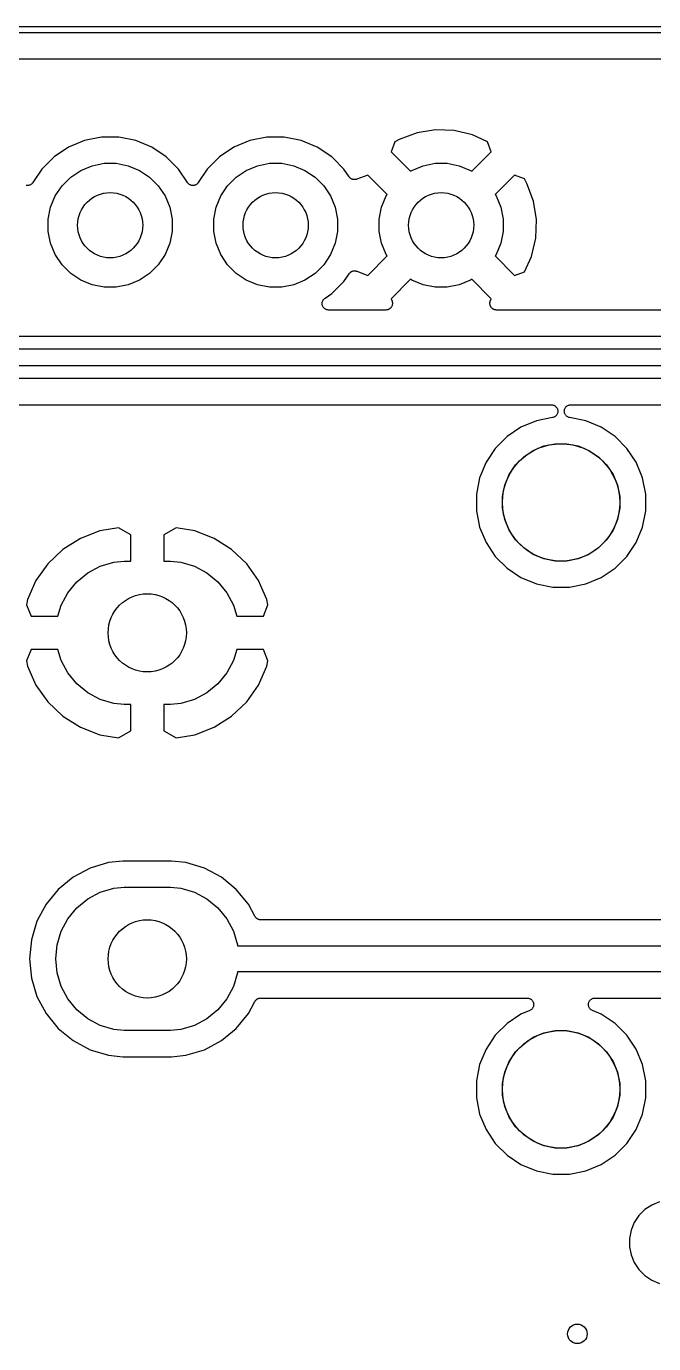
# Model space of a CAD drawing. Extents: x 4.8 to 7.88, y -6.14 to -3.94.
# Drawn here: x 5.622 to 6.001, y -4.73 to -3.935 of the extents above; entities that cross this region are included whole.
import ezdxf

# ---------------------------------------------------------------- set-up
doc = ezdxf.new("R2010")
doc.units = 0
doc.header["$MEASUREMENT"] = 0
doc.layers.add('BLACK', color=7, linetype='CONTINUOUS')

msp = doc.modelspace()

# ---------------------------------------------------------------- linework, layer by layer
at = {"layer": 'BLACK', "linetype": 'CONTINUOUS'}
for p, q in [((4.80325, -3.93504), (7.87392, -3.93504)), ((7.87205, -3.93898), (4.80512, -3.93898)), ((4.8248, -3.95472), (6.26851, -3.95472)), ((5.85786, -3.99931), (5.84714, -4.00327)), ((5.86902, -3.99754), (5.85786, -3.99931)), ((5.88032, -3.99798), (5.86902, -3.99754)), ((5.89132, -4.00062), (5.88032, -3.99798)), ((5.64727, -4.00802), (5.63856, -4.01383)), ((5.65694, -4.00401), (5.64727, -4.00802)), ((5.66721, -4.00197), (5.65694, -4.00401)), ((5.67768, -4.00197), (5.66721, -4.00197)), ((5.68794, -4.00401), (5.67768, -4.00197)), ((5.69762, -4.00802), (5.68794, -4.00401)), ((5.70632, -4.01383), (5.69762, -4.00802)), ((5.74727, -4.00802), (5.73856, -4.01383)), ((5.75694, -4.00401), (5.74727, -4.00802)), ((5.76721, -4.00197), (5.75694, -4.00401)), ((5.77768, -4.00197), (5.76721, -4.00197)), ((5.78794, -4.00401), (5.77768, -4.00197)), ((5.79762, -4.00802), (5.78794, -4.00401)), ((5.80632, -4.01383), (5.79762, -4.00802)), ((5.84446, -4.00471), (5.84219, -4.01073)), ((5.84714, -4.00327), (5.84446, -4.00471)), ((5.90047, -4.00483), (5.89132, -4.00062)), ((5.90269, -4.01073), (5.90047, -4.00483)), ((5.63856, -4.01383), (5.63116, -4.02124)), ((5.71373, -4.02124), (5.70632, -4.01383)), ((5.73856, -4.01383), (5.73116, -4.02124)), ((5.80698, -4.0145), (5.80632, -4.01383)), ((5.80699, -4.0145), (5.80698, -4.0145)), ((5.81372, -4.02124), (5.80699, -4.0145)), ((5.84219, -4.01073), (5.85395, -4.02249)), ((5.89093, -4.02249), (5.90269, -4.01073)), ((5.63116, -4.02124), (5.62571, -4.02938)), ((5.6486, -4.02607), (5.65472, -4.02197)), ((5.65472, -4.02197), (5.66153, -4.01915)), ((5.66153, -4.01915), (5.66876, -4.01772)), ((5.66876, -4.01772), (5.67612, -4.01772)), ((5.67612, -4.01772), (5.68335, -4.01915)), ((5.68335, -4.01915), (5.69016, -4.02197)), ((5.69016, -4.02197), (5.69628, -4.02607)), ((5.71917, -4.02938), (5.71373, -4.02124)), ((5.73116, -4.02124), (5.72571, -4.02938)), ((5.7486, -4.02607), (5.75472, -4.02197)), ((5.75472, -4.02197), (5.76153, -4.01915)), ((5.76153, -4.01915), (5.76876, -4.01772)), ((5.76876, -4.01772), (5.77612, -4.01772)), ((5.77612, -4.01772), (5.78335, -4.01915)), ((5.78335, -4.01915), (5.79016, -4.02197)), ((5.79016, -4.02197), (5.79628, -4.02607)), ((5.81681, -4.02585), (5.81372, -4.02124)), ((5.85395, -4.02249), (5.85472, -4.02197)), ((5.85472, -4.02197), (5.86153, -4.01915)), ((5.86153, -4.01915), (5.86876, -4.01772)), ((5.86876, -4.01772), (5.87612, -4.01772)), ((5.87612, -4.01772), (5.88335, -4.01915)), ((5.88335, -4.01915), (5.89016, -4.02197)), ((5.89016, -4.02197), (5.89093, -4.02249)), ((5.62203, -4.03109), (5.62166, -4.03105)), ((5.6224, -4.03113), (5.62203, -4.03109)), ((5.62241, -4.03113), (5.6224, -4.03113)), ((5.62242, -4.03113), (5.62241, -4.03113)), ((5.6228, -4.0311), (5.62242, -4.03113)), ((5.62317, -4.03106), (5.6228, -4.0311)), ((5.62318, -4.03106), (5.62317, -4.03106)), ((5.62319, -4.03106), (5.62318, -4.03106)), ((5.62355, -4.03095), (5.62319, -4.03106)), ((5.62391, -4.03085), (5.62355, -4.03095)), ((5.62392, -4.03084), (5.62391, -4.03085)), ((5.62393, -4.03084), (5.62392, -4.03084)), ((5.62425, -4.03067), (5.62393, -4.03084)), ((5.62459, -4.0305), (5.62425, -4.03067)), ((5.6246, -4.03049), (5.62459, -4.0305)), ((5.62461, -4.03048), (5.6246, -4.03049)), ((5.62489, -4.03025), (5.62461, -4.03048)), ((5.62519, -4.03002), (5.62489, -4.03025)), ((5.6252, -4.03), (5.62519, -4.03001)), ((5.62519, -4.03001), (5.62519, -4.03002)), ((5.62544, -4.02971), (5.6252, -4.03)), ((5.62568, -4.02943), (5.62544, -4.02971)), ((5.62569, -4.02941), (5.62568, -4.02943)), ((5.6257, -4.02941), (5.62569, -4.02941)), ((5.62571, -4.02938), (5.6257, -4.02941)), ((5.6257, -4.02941), (5.6257, -4.02941)), ((5.6393, -4.0374), (5.64339, -4.03128)), ((5.64339, -4.03128), (5.6486, -4.02607)), ((5.69628, -4.02607), (5.70149, -4.03128)), ((5.70149, -4.03128), (5.70559, -4.0374)), ((5.7194, -4.02967), (5.71917, -4.02938)), ((5.71964, -4.02996), (5.7194, -4.02967)), ((5.71965, -4.02997), (5.71964, -4.02996)), ((5.71965, -4.02998), (5.71965, -4.02997)), ((5.71994, -4.03021), (5.71965, -4.02998)), ((5.72023, -4.03045), (5.71994, -4.03021)), ((5.72024, -4.03046), (5.72023, -4.03045)), ((5.72025, -4.03046), (5.72024, -4.03046)), ((5.72057, -4.03064), (5.72025, -4.03046)), ((5.72091, -4.03082), (5.72057, -4.03064)), ((5.72092, -4.03082), (5.72091, -4.03082)), ((5.72092, -4.03083), (5.72092, -4.03082)), ((5.72128, -4.03094), (5.72092, -4.03083)), ((5.72164, -4.03105), (5.72128, -4.03094)), ((5.72165, -4.03105), (5.72164, -4.03105)), ((5.72166, -4.03105), (5.72165, -4.03105)), ((5.72203, -4.03109), (5.72166, -4.03105)), ((5.7224, -4.03113), (5.72203, -4.03109)), ((5.72241, -4.03113), (5.7224, -4.03113)), ((5.72242, -4.03113), (5.72241, -4.03113)), ((5.7228, -4.0311), (5.72242, -4.03113)), ((5.72317, -4.03106), (5.7228, -4.0311)), ((5.72318, -4.03106), (5.72317, -4.03106)), ((5.72319, -4.03106), (5.72318, -4.03106)), ((5.72355, -4.03095), (5.72319, -4.03106)), ((5.72391, -4.03085), (5.72355, -4.03095)), ((5.72392, -4.03084), (5.72391, -4.03085)), ((5.72393, -4.03084), (5.72392, -4.03084)), ((5.72425, -4.03067), (5.72393, -4.03084)), ((5.72459, -4.0305), (5.72425, -4.03067)), ((5.7246, -4.03049), (5.72459, -4.0305)), ((5.72461, -4.03048), (5.7246, -4.03049)), ((5.72489, -4.03025), (5.72461, -4.03048)), ((5.72519, -4.03002), (5.72489, -4.03025)), ((5.7252, -4.03), (5.72519, -4.03001)), ((5.72519, -4.03001), (5.72519, -4.03002)), ((5.72544, -4.02971), (5.7252, -4.03)), ((5.72568, -4.02943), (5.72544, -4.02971)), ((5.72569, -4.02941), (5.72568, -4.02943)), ((5.7257, -4.02941), (5.72569, -4.02941)), ((5.72571, -4.02938), (5.7257, -4.02941)), ((5.7257, -4.02941), (5.7257, -4.02941)), ((5.7393, -4.0374), (5.74339, -4.03128)), ((5.74339, -4.03128), (5.7486, -4.02607)), ((5.79628, -4.02607), (5.80149, -4.03128)), ((5.80149, -4.03128), (5.80559, -4.0374)), ((5.817, -4.02608), (5.81681, -4.02585)), ((5.81718, -4.02633), (5.817, -4.02608)), ((5.81724, -4.02638), (5.81718, -4.02633)), ((5.81729, -4.02644), (5.81724, -4.02638)), ((5.81753, -4.02664), (5.81729, -4.02644)), ((5.81776, -4.02684), (5.81753, -4.02664)), ((5.81782, -4.02688), (5.81776, -4.02684)), ((5.81789, -4.02693), (5.81782, -4.02688)), ((5.81816, -4.02707), (5.81789, -4.02693)), ((5.81842, -4.02723), (5.81816, -4.02707)), ((5.81849, -4.02726), (5.81842, -4.02723)), ((5.81856, -4.02729), (5.81849, -4.02726)), ((5.81885, -4.02738), (5.81856, -4.02729)), ((5.81914, -4.02748), (5.81885, -4.02738)), ((5.81922, -4.0275), (5.81914, -4.02748)), ((5.8193, -4.02752), (5.81922, -4.0275)), ((5.8196, -4.02755), (5.8193, -4.02752)), ((5.8199, -4.02759), (5.8196, -4.02755)), ((5.81998, -4.02759), (5.8199, -4.02759)), ((5.82006, -4.0276), (5.81998, -4.02759)), ((5.82037, -4.02757), (5.82006, -4.0276)), ((5.82067, -4.02755), (5.82037, -4.02757)), ((5.82075, -4.02753), (5.82067, -4.02755)), ((5.82083, -4.02753), (5.82075, -4.02753)), ((5.82112, -4.02744), (5.82083, -4.02753)), ((5.82141, -4.02736), (5.82112, -4.02744)), ((5.82147, -4.02734), (5.82141, -4.02736)), ((5.82805, -4.02487), (5.82147, -4.02734)), ((5.83981, -4.03663), (5.82805, -4.02487)), ((5.91683, -4.02487), (5.90507, -4.03663)), ((5.92285, -4.02713), (5.91683, -4.02487)), ((5.92429, -4.02982), (5.92285, -4.02713)), ((5.92825, -4.04053), (5.92429, -4.02982)), ((5.63648, -4.04421), (5.6393, -4.0374)), ((5.70559, -4.0374), (5.70841, -4.04421)), ((5.73648, -4.04421), (5.7393, -4.0374)), ((5.80559, -4.0374), (5.80841, -4.04421)), ((5.83648, -4.04421), (5.8393, -4.0374)), ((5.8393, -4.0374), (5.83981, -4.03663)), ((5.90507, -4.03663), (5.90559, -4.0374)), ((5.90559, -4.0374), (5.90841, -4.04421)), ((5.63504, -4.05143), (5.63648, -4.04421)), ((5.70841, -4.04421), (5.70984, -4.05143)), ((5.73504, -4.05143), (5.73648, -4.04421)), ((5.80841, -4.04421), (5.80984, -4.05143)), ((5.83504, -4.05143), (5.83648, -4.04421)), ((5.90841, -4.04421), (5.90984, -4.05143)), ((5.93002, -4.0517), (5.92825, -4.04053)), ((5.63504, -4.0588), (5.63504, -4.05143)), ((5.70984, -4.05143), (5.70984, -4.0588)), ((5.73504, -4.0588), (5.73504, -4.05143)), ((5.80984, -4.05143), (5.80984, -4.0588)), ((5.83504, -4.0588), (5.83504, -4.05143)), ((5.90984, -4.05143), (5.90984, -4.0588)), ((5.92958, -4.063), (5.93002, -4.0517)), ((5.63648, -4.06603), (5.63504, -4.0588)), ((5.70984, -4.0588), (5.70841, -4.06603)), ((5.73648, -4.06603), (5.73504, -4.0588)), ((5.80984, -4.0588), (5.80841, -4.06603)), ((5.83648, -4.06603), (5.83504, -4.0588)), ((5.90984, -4.0588), (5.90841, -4.06603)), ((5.92694, -4.074), (5.92958, -4.063)), ((5.6393, -4.07283), (5.63648, -4.06603)), ((5.70841, -4.06603), (5.70559, -4.07283)), ((5.7393, -4.07283), (5.73648, -4.06603)), ((5.80841, -4.06603), (5.80559, -4.07283)), ((5.8393, -4.07283), (5.83648, -4.06603)), ((5.90841, -4.06603), (5.90559, -4.07283)), ((5.64339, -4.07896), (5.6393, -4.07283)), ((5.6486, -4.08417), (5.64339, -4.07896)), ((5.70149, -4.07896), (5.69628, -4.08417)), ((5.70559, -4.07283), (5.70149, -4.07896)), ((5.74339, -4.07896), (5.7393, -4.07283)), ((5.7486, -4.08417), (5.74339, -4.07896)), ((5.80149, -4.07896), (5.79628, -4.08417)), ((5.80559, -4.07283), (5.80149, -4.07896)), ((5.82805, -4.08537), (5.83981, -4.07361)), ((5.83981, -4.07361), (5.8393, -4.07283)), ((5.90559, -4.07283), (5.90507, -4.07361)), ((5.90507, -4.07361), (5.91683, -4.08537)), ((5.92273, -4.08315), (5.92694, -4.074)), ((5.65472, -4.08826), (5.6486, -4.08417)), ((5.69628, -4.08417), (5.69016, -4.08826)), ((5.75472, -4.08826), (5.7486, -4.08417)), ((5.79628, -4.08417), (5.79016, -4.08826)), ((5.81372, -4.089), (5.81681, -4.08439)), ((5.81681, -4.08439), (5.81684, -4.08434)), ((5.81684, -4.08434), (5.81703, -4.08411)), ((5.81703, -4.08411), (5.81722, -4.08387)), ((5.81722, -4.08387), (5.81728, -4.08382)), ((5.81728, -4.08382), (5.81733, -4.08376)), ((5.81733, -4.08376), (5.81757, -4.08357)), ((5.81757, -4.08357), (5.8178, -4.08337)), ((5.8178, -4.08337), (5.81787, -4.08333)), ((5.81787, -4.08333), (5.81793, -4.08328)), ((5.81793, -4.08328), (5.8182, -4.08314)), ((5.8182, -4.08314), (5.81847, -4.08298)), ((5.81847, -4.08298), (5.81854, -4.08296)), ((5.81854, -4.08296), (5.81861, -4.08292)), ((5.81861, -4.08292), (5.81891, -4.08284)), ((5.81891, -4.08284), (5.8192, -4.08274)), ((5.8192, -4.08274), (5.81927, -4.08273)), ((5.81927, -4.08273), (5.81935, -4.08271)), ((5.81935, -4.08271), (5.81965, -4.08268)), ((5.81965, -4.08268), (5.81996, -4.08264)), ((5.81996, -4.08264), (5.82004, -4.08265)), ((5.82004, -4.08265), (5.82012, -4.08264)), ((5.82012, -4.08264), (5.82042, -4.08267)), ((5.82042, -4.08267), (5.82072, -4.08269)), ((5.82072, -4.08269), (5.8208, -4.08271)), ((5.8208, -4.08271), (5.82088, -4.08272)), ((5.82088, -4.08272), (5.82117, -4.08281)), ((5.82117, -4.08281), (5.82147, -4.08289)), ((5.82147, -4.08289), (5.82805, -4.08537)), ((5.91683, -4.08537), (5.92273, -4.08315)), ((5.66153, -4.09108), (5.65472, -4.08826)), ((5.66876, -4.09252), (5.66153, -4.09108)), ((5.67612, -4.09252), (5.66876, -4.09252)), ((5.68335, -4.09108), (5.67612, -4.09252)), ((5.69016, -4.08826), (5.68335, -4.09108)), ((5.76153, -4.09108), (5.75472, -4.08826)), ((5.76876, -4.09252), (5.76153, -4.09108)), ((5.77612, -4.09252), (5.76876, -4.09252)), ((5.78335, -4.09108), (5.77612, -4.09252)), ((5.79016, -4.08826), (5.78335, -4.09108)), ((5.80632, -4.0964), (5.81372, -4.089)), ((5.85395, -4.08775), (5.84219, -4.09951)), ((5.85472, -4.08826), (5.85395, -4.08775)), ((5.86153, -4.09108), (5.85472, -4.08826)), ((5.86876, -4.09252), (5.86153, -4.09108)), ((5.87612, -4.09252), (5.86876, -4.09252)), ((5.88335, -4.09108), (5.87612, -4.09252)), ((5.89016, -4.08826), (5.88335, -4.09108)), ((5.89093, -4.08775), (5.89016, -4.08826)), ((5.90269, -4.09951), (5.89093, -4.08775)), ((5.80055, -4.10233), (5.80059, -4.10193)), ((5.80055, -4.10234), (5.80055, -4.10233)), ((5.80055, -4.10235), (5.80055, -4.10234)), ((5.80059, -4.10271), (5.80055, -4.10235)), ((5.80059, -4.10193), (5.80063, -4.10158)), ((5.80062, -4.1031), (5.80059, -4.10271)), ((5.80062, -4.10311), (5.80062, -4.1031)), ((5.80073, -4.10348), (5.80062, -4.10311)), ((5.80062, -4.10311), (5.80062, -4.10311)), ((5.80063, -4.10157), (5.80075, -4.1012)), ((5.80063, -4.10158), (5.80063, -4.10157)), ((5.80063, -4.10158), (5.80063, -4.10158)), ((5.80084, -4.10384), (5.80073, -4.10348)), ((5.80075, -4.1012), (5.80085, -4.10085)), ((5.80085, -4.10085), (5.80086, -4.10084)), ((5.80086, -4.10084), (5.80104, -4.1005)), ((5.80086, -4.10084), (5.80086, -4.10084)), ((5.80104, -4.1005), (5.80122, -4.10017)), ((5.80122, -4.10016), (5.80146, -4.09988)), ((5.80122, -4.10017), (5.80122, -4.10016)), ((5.80122, -4.10017), (5.80122, -4.10017)), ((5.80146, -4.09988), (5.80171, -4.09958)), ((5.80171, -4.09957), (5.802, -4.09933)), ((5.80171, -4.09958), (5.80171, -4.09957)), ((5.80171, -4.09957), (5.80171, -4.09957)), ((5.802, -4.09933), (5.8023, -4.09909)), ((5.8023, -4.09909), (5.80632, -4.0964)), ((5.84219, -4.09951), (5.84274, -4.10098)), ((5.84278, -4.10359), (5.84269, -4.10389)), ((5.84274, -4.10098), (5.84276, -4.10103)), ((5.84276, -4.10103), (5.84284, -4.10133)), ((5.84288, -4.1033), (5.84278, -4.10359)), ((5.84284, -4.10133), (5.84292, -4.10162)), ((5.84289, -4.10323), (5.84288, -4.1033)), ((5.84291, -4.10315), (5.84289, -4.10323)), ((5.84295, -4.10285), (5.84291, -4.10315)), ((5.84292, -4.10162), (5.84293, -4.1017)), ((5.84293, -4.1017), (5.84295, -4.10177)), ((5.84295, -4.10177), (5.84297, -4.10208)), ((5.84299, -4.10254), (5.84295, -4.10285)), ((5.84297, -4.10208), (5.84299, -4.10239)), ((5.84299, -4.10239), (5.84299, -4.10246)), ((5.84299, -4.10246), (5.84299, -4.10254)), ((5.90189, -4.10233), (5.90192, -4.10203)), ((5.9019, -4.10241), (5.90189, -4.10233)), ((5.90189, -4.10248), (5.9019, -4.10241)), ((5.90193, -4.10279), (5.90189, -4.10248)), ((5.90192, -4.10203), (5.90194, -4.10172)), ((5.90196, -4.1031), (5.90193, -4.10279)), ((5.90194, -4.10172), (5.90196, -4.10165)), ((5.90196, -4.10165), (5.90197, -4.10157)), ((5.90198, -4.10317), (5.90196, -4.1031)), ((5.90197, -4.10157), (5.90206, -4.10127)), ((5.90199, -4.10325), (5.90198, -4.10317)), ((5.90209, -4.10354), (5.90199, -4.10325)), ((5.90206, -4.10127), (5.90214, -4.10098)), ((5.90217, -4.10384), (5.90209, -4.10354)), ((5.90214, -4.10098), (5.90269, -4.09951)), ((5.80084, -4.10385), (5.80084, -4.10384)), ((5.80084, -4.10384), (5.80084, -4.10384)), ((5.80102, -4.10419), (5.80084, -4.10385)), ((5.80119, -4.10452), (5.80102, -4.10419)), ((5.8012, -4.10452), (5.80119, -4.10452)), ((5.8012, -4.10453), (5.8012, -4.10452)), ((5.80144, -4.10482), (5.8012, -4.10453)), ((5.80168, -4.10512), (5.80144, -4.10482)), ((5.80197, -4.10536), (5.80168, -4.10512)), ((5.80168, -4.10512), (5.80168, -4.10512)), ((5.80168, -4.10512), (5.80168, -4.10512)), ((5.80226, -4.10561), (5.80197, -4.10536)), ((5.80227, -4.10561), (5.80226, -4.10561)), ((5.80227, -4.10562), (5.80227, -4.10561)), ((5.8026, -4.1058), (5.80227, -4.10562)), ((5.80294, -4.10598), (5.8026, -4.1058)), ((5.80295, -4.10598), (5.80294, -4.10598)), ((5.80294, -4.10598), (5.80294, -4.10598)), ((5.8033, -4.1061), (5.80295, -4.10598)), ((5.80367, -4.10621), (5.8033, -4.1061)), ((5.80368, -4.10621), (5.80367, -4.10621)), ((5.80368, -4.10622), (5.80368, -4.10621)), ((5.80405, -4.10626), (5.80368, -4.10622)), ((5.80443, -4.1063), (5.80405, -4.10626)), ((5.80444, -4.1063), (5.80443, -4.1063)), ((5.80449, -4.1063), (5.80444, -4.1063)), ((5.80444, -4.1063), (5.80444, -4.1063)), ((5.80444, -4.1063), (5.80444, -4.1063)), ((5.83906, -4.1063), (5.80449, -4.1063)), ((5.83936, -4.10627), (5.83906, -4.1063)), ((5.83967, -4.10625), (5.83936, -4.10627)), ((5.83975, -4.10623), (5.83967, -4.10625)), ((5.83982, -4.10622), (5.83975, -4.10623)), ((5.84012, -4.10613), (5.83982, -4.10622)), ((5.84042, -4.10606), (5.84012, -4.10613)), ((5.84049, -4.10602), (5.84042, -4.10606)), ((5.84056, -4.106), (5.84049, -4.10602)), ((5.84083, -4.10586), (5.84056, -4.106)), ((5.84111, -4.10572), (5.84083, -4.10586)), ((5.84117, -4.10568), (5.84111, -4.10572)), ((5.84124, -4.10564), (5.84117, -4.10568)), ((5.84148, -4.10545), (5.84124, -4.10564)), ((5.84172, -4.10526), (5.84148, -4.10545)), ((5.84177, -4.1052), (5.84172, -4.10526)), ((5.84183, -4.10516), (5.84177, -4.1052)), ((5.84203, -4.10492), (5.84183, -4.10516)), ((5.84223, -4.10469), (5.84203, -4.10492)), ((5.84227, -4.10462), (5.84223, -4.10469)), ((5.84232, -4.10456), (5.84227, -4.10462)), ((5.84247, -4.10429), (5.84232, -4.10456)), ((5.84263, -4.10402), (5.84247, -4.10429)), ((5.84265, -4.10395), (5.84263, -4.10402)), ((5.84269, -4.10389), (5.84265, -4.10395)), ((5.90221, -4.1039), (5.90217, -4.10384)), ((5.90223, -4.10397), (5.90221, -4.1039)), ((5.90239, -4.10424), (5.90223, -4.10397)), ((5.90253, -4.10452), (5.90239, -4.10424)), ((5.90258, -4.10458), (5.90253, -4.10452)), ((5.90262, -4.10464), (5.90258, -4.10458)), ((5.90282, -4.10488), (5.90262, -4.10464)), ((5.90301, -4.10512), (5.90282, -4.10488)), ((5.90307, -4.10516), (5.90301, -4.10512)), ((5.90312, -4.10522), (5.90307, -4.10516)), ((5.90336, -4.10541), (5.90312, -4.10522)), ((5.9036, -4.10561), (5.90336, -4.10541)), ((5.90367, -4.10565), (5.9036, -4.10561)), ((5.90373, -4.10569), (5.90367, -4.10565)), ((5.904, -4.10583), (5.90373, -4.10569)), ((5.90427, -4.10598), (5.904, -4.10583)), ((5.90435, -4.106), (5.90427, -4.10598)), ((5.90441, -4.10604), (5.90435, -4.106)), ((5.90471, -4.10612), (5.90441, -4.10604)), ((5.90501, -4.10621), (5.90471, -4.10612)), ((5.90508, -4.10622), (5.90501, -4.10621)), ((5.90515, -4.10624), (5.90508, -4.10622)), ((5.90546, -4.10626), (5.90515, -4.10624)), ((5.90577, -4.1063), (5.90546, -4.10626)), ((5.90583, -4.1063), (5.90577, -4.1063)), ((6.25056, -4.1063), (5.90583, -4.1063)), ((5.54494, -4.12205), (6.33052, -4.12205)), ((6.32908, -4.12992), (5.5435, -4.12992)), ((5.46275, -4.13986), (6.32471, -4.13986)), ((6.32327, -4.14773), (5.46131, -4.14773)), ((5.46228, -4.16348), (5.93898, -4.16348)), ((5.93898, -4.16348), (5.93903, -4.16348)), ((5.93903, -4.16348), (5.93903, -4.16348)), ((5.93903, -4.16348), (5.93903, -4.16348)), ((5.93903, -4.16348), (5.93903, -4.16348)), ((5.93903, -4.16348), (5.93939, -4.16352)), ((5.93939, -4.16352), (5.93979, -4.16357)), ((5.93979, -4.16357), (5.93979, -4.16357)), ((5.93979, -4.16357), (5.93979, -4.16357)), ((5.93979, -4.16357), (5.94016, -4.16368)), ((5.94016, -4.16368), (5.94052, -4.1638)), ((5.94052, -4.1638), (5.94053, -4.1638)), ((5.94053, -4.1638), (5.94053, -4.1638)), ((5.94053, -4.1638), (5.94085, -4.16398)), ((5.94085, -4.16398), (5.9412, -4.16417)), ((5.9412, -4.16417), (5.9412, -4.16417)), ((5.9412, -4.16417), (5.9412, -4.16417)), ((5.9412, -4.16417), (5.9415, -4.16442)), ((5.9415, -4.16442), (5.94179, -4.16466)), ((5.94179, -4.16466), (5.94179, -4.16466)), ((5.94179, -4.16466), (5.94179, -4.16466)), ((5.94179, -4.16466), (5.94201, -4.16494)), ((5.94201, -4.16494), (5.94227, -4.16526)), ((5.94227, -4.16526), (5.94227, -4.16526)), ((5.94227, -4.16526), (5.94227, -4.16526)), ((5.94227, -4.16526), (5.94243, -4.16556)), ((5.94243, -4.16556), (5.94263, -4.16594)), ((5.94263, -4.16594), (5.94263, -4.16594)), ((5.94263, -4.16594), (5.94263, -4.16594)), ((5.94263, -4.16594), (5.94273, -4.16628)), ((5.94273, -4.16628), (5.94284, -4.16668)), ((5.94284, -4.16668), (5.94284, -4.16668)), ((5.94284, -4.16668), (5.94284, -4.16668)), ((5.94284, -4.16668), (5.94287, -4.16702)), ((5.94287, -4.16702), (5.94291, -4.16744)), ((5.94685, -4.16739), (5.94689, -4.16701)), ((5.94689, -4.16701), (5.94693, -4.16663)), ((5.94693, -4.16662), (5.94705, -4.16625)), ((5.94693, -4.16663), (5.94693, -4.16662)), ((5.94693, -4.16662), (5.94693, -4.16662)), ((5.94705, -4.16625), (5.94716, -4.16589)), ((5.94716, -4.16589), (5.94735, -4.16554)), ((5.94716, -4.16589), (5.94716, -4.16589)), ((5.94716, -4.16589), (5.94716, -4.16589)), ((5.94735, -4.16554), (5.94752, -4.16522)), ((5.94752, -4.16522), (5.94752, -4.16521)), ((5.94752, -4.16521), (5.94753, -4.16521)), ((5.94753, -4.16521), (5.94778, -4.16491)), ((5.94778, -4.16491), (5.94801, -4.16462)), ((5.94801, -4.16462), (5.94801, -4.16462)), ((5.94801, -4.16462), (5.94802, -4.16462)), ((5.94802, -4.16462), (5.94832, -4.16438)), ((5.94832, -4.16438), (5.94861, -4.16414)), ((5.94861, -4.16414), (5.94895, -4.16396)), ((5.94861, -4.16414), (5.94861, -4.16414)), ((5.94861, -4.16414), (5.94861, -4.16414)), ((5.94895, -4.16396), (5.94929, -4.16378)), ((5.94929, -4.16378), (5.94966, -4.16367)), ((5.94929, -4.16378), (5.94929, -4.16378)), ((5.94929, -4.16378), (5.94929, -4.16378)), ((5.94966, -4.16367), (5.95002, -4.16356)), ((5.95002, -4.16356), (5.95003, -4.16355)), ((5.95002, -4.16356), (5.95002, -4.16356)), ((5.95003, -4.16355), (5.95041, -4.16352)), ((5.95041, -4.16352), (5.95079, -4.16348)), ((5.95079, -4.16348), (6.31511, -4.16348)), ((5.92995, -4.17323), (5.92064, -4.17708)), ((5.93974, -4.17128), (5.92995, -4.17323)), ((5.9401, -4.17117), (5.93974, -4.17128)), ((5.93974, -4.17128), (5.93974, -4.17128)), ((5.93974, -4.17128), (5.93974, -4.17128)), ((5.93974, -4.17128), (5.93974, -4.17128)), ((5.94048, -4.17106), (5.9401, -4.17117)), ((5.94083, -4.17087), (5.94048, -4.17106)), ((5.94048, -4.17106), (5.94048, -4.17106)), ((5.94048, -4.17106), (5.94048, -4.17106)), ((5.94115, -4.1707), (5.94083, -4.17087)), ((5.94116, -4.1707), (5.94115, -4.1707)), ((5.94147, -4.17044), (5.94116, -4.1707)), ((5.94116, -4.1707), (5.94116, -4.1707)), ((5.94175, -4.17021), (5.94147, -4.17044)), ((5.942, -4.16991), (5.94175, -4.17021)), ((5.94175, -4.17021), (5.94175, -4.17021)), ((5.94175, -4.17021), (5.94175, -4.17021)), ((5.94224, -4.16962), (5.942, -4.16991)), ((5.94243, -4.16927), (5.94224, -4.16962)), ((5.94224, -4.16962), (5.94224, -4.16962)), ((5.94224, -4.16962), (5.94224, -4.16962)), ((5.94261, -4.16894), (5.94243, -4.16927)), ((5.94272, -4.16856), (5.94261, -4.16894)), ((5.94261, -4.16894), (5.94261, -4.16894)), ((5.94261, -4.16894), (5.94261, -4.16894)), ((5.94283, -4.16821), (5.94272, -4.16856)), ((5.94287, -4.16783), (5.94283, -4.16821)), ((5.94283, -4.16821), (5.94283, -4.16821)), ((5.94283, -4.16821), (5.94283, -4.16821)), ((5.94291, -4.16745), (5.94287, -4.16783)), ((5.94291, -4.16744), (5.94291, -4.16744)), ((5.94291, -4.16744), (5.94291, -4.16745)), ((5.94689, -4.16778), (5.94685, -4.16739)), ((5.94685, -4.16739), (5.94685, -4.16739)), ((5.94685, -4.16739), (5.94685, -4.16739)), ((5.94692, -4.16815), (5.94689, -4.16778)), ((5.94692, -4.16816), (5.94692, -4.16815)), ((5.94692, -4.16815), (5.94692, -4.16815)), ((5.94702, -4.16848), (5.94692, -4.16816)), ((5.94714, -4.16889), (5.94702, -4.16848)), ((5.94731, -4.16922), (5.94714, -4.16889)), ((5.94714, -4.16889), (5.94714, -4.16889)), ((5.94714, -4.16889), (5.94714, -4.16889)), ((5.94749, -4.16957), (5.94731, -4.16922)), ((5.94773, -4.16986), (5.94749, -4.16957)), ((5.94749, -4.16957), (5.94749, -4.16957)), ((5.94749, -4.16957), (5.94749, -4.16957)), ((5.94797, -4.17017), (5.94773, -4.16986)), ((5.94825, -4.1704), (5.94797, -4.17017)), ((5.94797, -4.17017), (5.94797, -4.17017)), ((5.94797, -4.17017), (5.94797, -4.17017)), ((5.94856, -4.17066), (5.94825, -4.1704)), ((5.94856, -4.17067), (5.94856, -4.17066)), ((5.94889, -4.17084), (5.94856, -4.17067)), ((5.94856, -4.17067), (5.94856, -4.17067)), ((5.94923, -4.17103), (5.94889, -4.17084)), ((5.94923, -4.17104), (5.94923, -4.17103)), ((5.94924, -4.17104), (5.94923, -4.17104)), ((5.94963, -4.17116), (5.94924, -4.17104)), ((5.94997, -4.17127), (5.94963, -4.17116)), ((5.95002, -4.17128), (5.94997, -4.17127)), ((5.94997, -4.17127), (5.94997, -4.17127)), ((5.94997, -4.17127), (5.94997, -4.17127)), ((5.94997, -4.17127), (5.94997, -4.17127)), ((5.95981, -4.17323), (5.95002, -4.17128)), ((5.96913, -4.17708), (5.95981, -4.17323)), ((5.91226, -4.18269), (5.90513, -4.18981)), ((5.92064, -4.17708), (5.91226, -4.18269)), ((5.97751, -4.18269), (5.96913, -4.17708)), ((5.98464, -4.18981), (5.97751, -4.18269)), ((5.90513, -4.18981), (5.89953, -4.1982)), ((5.92229, -4.19492), (5.9281, -4.19104)), ((5.9281, -4.19104), (5.93455, -4.18837)), ((5.93455, -4.18837), (5.94139, -4.18701)), ((5.94139, -4.18701), (5.94837, -4.18701)), ((5.94837, -4.18701), (5.95522, -4.18837)), ((5.95522, -4.18837), (5.96167, -4.19104)), ((5.96167, -4.19104), (5.96747, -4.19492)), ((5.99024, -4.1982), (5.98464, -4.18981)), ((5.89953, -4.1982), (5.89567, -4.20751)), ((5.91736, -4.19985), (5.92229, -4.19492)), ((5.96747, -4.19492), (5.9724, -4.19985)), ((5.9941, -4.20751), (5.99024, -4.1982)), ((5.91081, -4.21211), (5.91348, -4.20566)), ((5.91348, -4.20566), (5.91736, -4.19985)), ((5.9724, -4.19985), (5.97628, -4.20566)), ((5.97628, -4.20566), (5.97895, -4.21211)), ((5.89567, -4.20751), (5.8937, -4.2174)), ((5.90945, -4.21895), (5.91081, -4.21211)), ((5.97895, -4.21211), (5.98031, -4.21895)), ((5.99606, -4.2174), (5.9941, -4.20751)), ((5.8937, -4.2174), (5.8937, -4.22748)), ((5.90945, -4.22593), (5.90945, -4.21895)), ((5.98031, -4.21895), (5.98031, -4.22593)), ((5.99606, -4.22748), (5.99606, -4.2174)), ((5.8937, -4.22748), (5.89567, -4.23737)), ((5.91081, -4.23278), (5.90945, -4.22593)), ((5.98031, -4.22593), (5.97895, -4.23278)), ((5.9941, -4.23737), (5.99606, -4.22748)), ((5.67747, -4.23773), (5.66615, -4.23968)), ((5.68488, -4.24195), (5.67747, -4.23773)), ((5.7123, -4.23773), (5.70488, -4.24195)), ((5.72361, -4.23968), (5.7123, -4.23773)), ((5.89567, -4.23737), (5.89953, -4.24668)), ((5.91348, -4.23922), (5.91081, -4.23278)), ((5.97895, -4.23278), (5.97628, -4.23922)), ((5.99024, -4.24668), (5.9941, -4.23737)), ((5.65448, -4.24416), (5.6439, -4.25083)), ((5.66615, -4.23968), (5.65448, -4.24416)), ((5.68488, -4.25787), (5.68488, -4.24195)), ((5.70488, -4.24195), (5.70488, -4.25787)), ((5.73529, -4.24416), (5.72361, -4.23968)), ((5.74586, -4.25083), (5.73529, -4.24416)), ((5.89953, -4.24668), (5.90513, -4.25507)), ((5.91736, -4.24503), (5.91348, -4.23922)), ((5.92229, -4.24996), (5.91736, -4.24503)), ((5.9724, -4.24503), (5.96747, -4.24996)), ((5.97628, -4.23922), (5.9724, -4.24503)), ((5.98464, -4.25507), (5.99024, -4.24668)), ((5.6439, -4.25083), (5.63483, -4.25944)), ((5.75493, -4.25944), (5.74586, -4.25083)), ((5.9281, -4.25384), (5.92229, -4.24996)), ((5.93455, -4.25651), (5.9281, -4.25384)), ((5.96167, -4.25384), (5.95522, -4.25651)), ((5.96747, -4.24996), (5.96167, -4.25384)), ((5.63483, -4.25944), (5.62761, -4.26966)), ((5.65889, -4.265), (5.66642, -4.26098)), ((5.66642, -4.26098), (5.67458, -4.2585)), ((5.67458, -4.2585), (5.68094, -4.25787)), ((5.68094, -4.25787), (5.68488, -4.25787)), ((5.70488, -4.25787), (5.70882, -4.25787)), ((5.70882, -4.25787), (5.71518, -4.2585)), ((5.71518, -4.2585), (5.72335, -4.26098)), ((5.72335, -4.26098), (5.73087, -4.265)), ((5.76215, -4.26966), (5.75493, -4.25944)), ((5.90513, -4.25507), (5.91226, -4.2622)), ((5.91226, -4.2622), (5.92064, -4.2678)), ((5.94139, -4.25787), (5.93455, -4.25651)), ((5.94837, -4.25787), (5.94139, -4.25787)), ((5.95522, -4.25651), (5.94837, -4.25787)), ((5.96913, -4.2678), (5.97751, -4.2622)), ((5.97751, -4.2622), (5.98464, -4.25507)), ((5.62761, -4.26966), (5.62256, -4.28101)), ((5.64689, -4.277), (5.6523, -4.27041)), ((5.6523, -4.27041), (5.65889, -4.265)), ((5.73087, -4.265), (5.73746, -4.27041)), ((5.73746, -4.27041), (5.74288, -4.277)), ((5.7672, -4.28101), (5.76215, -4.26966)), ((5.92064, -4.2678), (5.92995, -4.27166)), ((5.95981, -4.27166), (5.96913, -4.2678)), ((5.64287, -4.28453), (5.64689, -4.277)), ((5.74288, -4.277), (5.7469, -4.28453)), ((5.92995, -4.27166), (5.93984, -4.27362)), ((5.93984, -4.27362), (5.94992, -4.27362)), ((5.94992, -4.27362), (5.95981, -4.27166)), ((5.62256, -4.28101), (5.62195, -4.2843)), ((5.62195, -4.2843), (5.62476, -4.29118)), ((5.64085, -4.29118), (5.64287, -4.28453)), ((5.7469, -4.28453), (5.74892, -4.29118)), ((5.765, -4.29118), (5.76781, -4.2843)), ((5.76781, -4.2843), (5.7672, -4.28101)), ((5.62476, -4.29118), (5.64085, -4.29118)), ((5.74892, -4.29118), (5.765, -4.29118)), ((5.62476, -4.31118), (5.62195, -4.31806)), ((5.62195, -4.31806), (5.62256, -4.32135)), ((5.64085, -4.31118), (5.62476, -4.31118)), ((5.64287, -4.31783), (5.64085, -4.31118)), ((5.64689, -4.32536), (5.64287, -4.31783)), ((5.7469, -4.31783), (5.74288, -4.32536)), ((5.74892, -4.31118), (5.7469, -4.31783)), ((5.765, -4.31118), (5.74892, -4.31118)), ((5.76781, -4.31806), (5.765, -4.31118)), ((5.7672, -4.32135), (5.76781, -4.31806)), ((5.62256, -4.32135), (5.62761, -4.33271)), ((5.6523, -4.33195), (5.64689, -4.32536)), ((5.74288, -4.32536), (5.73746, -4.33195)), ((5.76215, -4.33271), (5.7672, -4.32135)), ((5.62761, -4.33271), (5.63483, -4.34292)), ((5.65889, -4.33736), (5.6523, -4.33195)), ((5.73746, -4.33195), (5.73087, -4.33736)), ((5.75493, -4.34292), (5.76215, -4.33271)), ((5.66642, -4.34139), (5.65889, -4.33736)), ((5.67458, -4.34386), (5.66642, -4.34139)), ((5.72335, -4.34139), (5.71518, -4.34386)), ((5.73087, -4.33736), (5.72335, -4.34139)), ((5.63483, -4.34292), (5.6439, -4.35153)), ((5.68094, -4.34449), (5.67458, -4.34386)), ((5.68488, -4.34449), (5.68094, -4.34449)), ((5.68488, -4.36041), (5.68488, -4.34449)), ((5.70882, -4.34449), (5.70488, -4.34449)), ((5.70488, -4.34449), (5.70488, -4.36041)), ((5.71518, -4.34386), (5.70882, -4.34449)), ((5.74586, -4.35153), (5.75493, -4.34292)), ((5.6439, -4.35153), (5.65448, -4.3582)), ((5.73529, -4.3582), (5.74586, -4.35153)), ((5.65448, -4.3582), (5.66615, -4.36269)), ((5.66615, -4.36269), (5.67747, -4.36463)), ((5.67747, -4.36463), (5.68488, -4.36041)), ((5.70488, -4.36041), (5.7123, -4.36463)), ((5.7123, -4.36463), (5.72361, -4.36269)), ((5.72361, -4.36269), (5.73529, -4.3582)), ((5.66036, -4.44321), (5.6501, -4.44869)), ((5.67149, -4.43983), (5.66036, -4.44321)), ((5.68017, -4.43898), (5.67149, -4.43983)), ((5.70959, -4.43898), (5.68017, -4.43898)), ((5.71827, -4.43983), (5.70959, -4.43898)), ((5.7294, -4.44321), (5.71827, -4.43983)), ((5.73966, -4.44869), (5.7294, -4.44321)), ((5.6501, -4.44869), (5.64111, -4.45607)), ((5.74865, -4.45607), (5.73966, -4.44869)), ((5.64111, -4.45607), (5.63373, -4.46506)), ((5.65889, -4.46185), (5.66642, -4.45783)), ((5.66642, -4.45783), (5.67458, -4.45535)), ((5.67458, -4.45535), (5.68094, -4.45472)), ((5.68094, -4.45472), (5.70882, -4.45472)), ((5.70882, -4.45472), (5.71518, -4.45535)), ((5.71518, -4.45535), (5.72335, -4.45783)), ((5.72335, -4.45783), (5.73087, -4.46185)), ((5.75603, -4.46506), (5.74865, -4.45607)), ((5.63373, -4.46506), (5.62825, -4.47532)), ((5.64689, -4.47385), (5.6523, -4.46726)), ((5.6523, -4.46726), (5.65889, -4.46185)), ((5.73087, -4.46185), (5.73746, -4.46726)), ((5.73746, -4.46726), (5.74288, -4.47385)), ((5.75992, -4.47233), (5.75603, -4.46506)), ((5.62825, -4.47532), (5.62487, -4.48645)), ((5.64287, -4.48138), (5.64689, -4.47385)), ((5.74288, -4.47385), (5.7469, -4.48138)), ((5.76001, -4.47247), (5.75992, -4.47233)), ((5.76009, -4.47263), (5.76001, -4.47247)), ((5.76023, -4.47279), (5.76009, -4.47263)), ((5.76034, -4.47297), (5.76023, -4.47279)), ((5.76047, -4.47309), (5.76034, -4.47297)), ((5.76058, -4.47323), (5.76047, -4.47309)), ((5.76074, -4.47336), (5.76058, -4.47323)), ((5.76089, -4.47351), (5.76074, -4.47336)), ((5.76103, -4.47361), (5.76089, -4.47351)), ((5.76116, -4.47372), (5.76103, -4.47361)), ((5.76135, -4.47382), (5.76116, -4.47372)), ((5.76152, -4.47394), (5.76135, -4.47382)), ((5.76168, -4.47401), (5.76152, -4.47394)), ((5.76184, -4.47409), (5.76168, -4.47401)), ((5.76204, -4.47415), (5.76184, -4.47409)), ((5.76223, -4.47424), (5.76204, -4.47415)), ((5.7624, -4.47427), (5.76223, -4.47424)), ((5.76257, -4.47432), (5.7624, -4.47427)), ((5.76278, -4.47435), (5.76257, -4.47432)), ((5.76299, -4.47439), (5.76278, -4.47435)), ((5.76316, -4.47439), (5.76299, -4.47439)), ((5.76333, -4.47441), (5.76316, -4.47439)), ((5.76339, -4.47441), (5.76333, -4.47441)), ((6.12638, -4.47441), (5.76339, -4.47441)), ((5.64039, -4.48954), (5.64287, -4.48138)), ((5.7469, -4.48138), (5.74937, -4.48954)), ((5.62487, -4.48645), (5.62373, -4.49803)), ((5.63955, -4.49803), (5.64039, -4.48954)), ((5.74937, -4.48954), (5.74943, -4.49016)), ((5.74943, -4.49016), (6.14033, -4.49016)), ((5.62373, -4.49803), (5.62487, -4.50961)), ((5.64039, -4.50652), (5.63955, -4.49803)), ((5.64287, -4.51468), (5.64039, -4.50652)), ((5.74937, -4.50652), (5.7469, -4.51468)), ((5.74943, -4.50591), (5.74937, -4.50652)), ((6.14033, -4.50591), (5.74943, -4.50591)), ((5.62487, -4.50961), (5.62825, -4.52074)), ((5.64689, -4.52221), (5.64287, -4.51468)), ((5.7469, -4.51468), (5.74288, -4.52221)), ((5.62825, -4.52074), (5.63373, -4.531)), ((5.6523, -4.5288), (5.64689, -4.52221)), ((5.74288, -4.52221), (5.73746, -4.5288)), ((5.75603, -4.531), (5.75992, -4.52373)), ((5.75992, -4.52373), (5.75994, -4.52369)), ((5.75994, -4.52369), (5.76004, -4.52354)), ((5.76004, -4.52354), (5.76012, -4.52339)), ((5.76012, -4.52339), (5.76026, -4.52323)), ((5.76026, -4.52323), (5.76038, -4.52305)), ((5.76038, -4.52305), (5.7605, -4.52293)), ((5.7605, -4.52293), (5.76061, -4.5228)), ((5.76061, -4.5228), (5.76078, -4.52266)), ((5.76078, -4.52266), (5.76093, -4.52252)), ((5.76093, -4.52252), (5.76107, -4.52242)), ((5.76107, -4.52242), (5.76121, -4.52231)), ((5.76121, -4.52231), (5.7614, -4.52221)), ((5.7614, -4.52221), (5.76157, -4.5221)), ((5.76157, -4.5221), (5.76173, -4.52203)), ((5.76173, -4.52203), (5.76189, -4.52195)), ((5.76189, -4.52195), (5.76209, -4.52189)), ((5.76209, -4.52189), (5.76228, -4.52181)), ((5.76228, -4.52181), (5.76246, -4.52178)), ((5.76246, -4.52178), (5.76262, -4.52173)), ((5.76262, -4.52173), (5.76283, -4.52171)), ((5.76283, -4.52171), (5.76304, -4.52167)), ((5.76304, -4.52167), (5.76321, -4.52167)), ((5.76321, -4.52167), (5.76339, -4.52165)), ((5.76339, -4.52165), (5.92441, -4.52165)), ((5.92441, -4.52165), (5.92446, -4.52165)), ((5.92446, -4.52165), (5.92446, -4.52165)), ((5.92446, -4.52165), (5.92446, -4.52165)), ((5.92446, -4.52165), (5.92447, -4.52165)), ((5.92447, -4.52165), (5.92484, -4.5217)), ((5.92484, -4.5217), (5.92523, -4.52174)), ((5.92523, -4.52174), (5.92523, -4.52174)), ((5.92523, -4.52174), (5.92523, -4.52174)), ((5.92523, -4.52174), (5.9256, -4.52186)), ((5.9256, -4.52186), (5.92596, -4.52197)), ((5.92596, -4.52197), (5.92596, -4.52197)), ((5.92596, -4.52197), (5.92596, -4.52197)), ((5.92596, -4.52197), (5.9263, -4.52216)), ((5.9263, -4.52216), (5.92663, -4.52234)), ((5.92663, -4.52234), (5.92663, -4.52234)), ((5.92663, -4.52234), (5.92664, -4.52234)), ((5.92664, -4.52234), (5.92693, -4.52259)), ((5.92693, -4.52259), (5.92722, -4.52283)), ((5.92722, -4.52283), (5.92722, -4.52283)), ((5.92722, -4.52283), (5.92723, -4.52284)), ((5.92723, -4.52284), (5.92746, -4.52312)), ((5.92746, -4.52312), (5.9277, -4.52343)), ((5.9277, -4.52343), (5.92771, -4.52343)), ((5.92771, -4.52343), (5.92771, -4.52343)), ((5.92771, -4.52343), (5.92787, -4.52375)), ((5.92787, -4.52375), (5.92806, -4.52411)), ((5.92806, -4.52411), (5.92806, -4.52411)), ((5.92806, -4.52411), (5.92806, -4.52412)), ((5.92806, -4.52412), (5.92816, -4.52445)), ((5.92816, -4.52445), (5.92828, -4.52485)), ((5.92828, -4.52485), (5.92828, -4.52485)), ((5.92828, -4.52485), (5.92828, -4.52485)), ((5.92828, -4.52485), (5.92831, -4.52521)), ((5.96145, -4.52519), (5.96149, -4.5248)), ((5.96149, -4.5248), (5.9615, -4.52479)), ((5.96149, -4.5248), (5.96149, -4.5248)), ((5.9615, -4.52479), (5.96161, -4.52443)), ((5.96161, -4.52443), (5.96172, -4.52406)), ((5.96172, -4.52406), (5.96191, -4.52372)), ((5.96172, -4.52406), (5.96172, -4.52406)), ((5.96172, -4.52406), (5.96172, -4.52406)), ((5.96191, -4.52372), (5.96209, -4.52339)), ((5.96209, -4.52338), (5.96233, -4.52309)), ((5.96209, -4.52339), (5.96209, -4.52338)), ((5.96209, -4.52339), (5.96209, -4.52339)), ((5.96233, -4.52309), (5.96258, -4.5228)), ((5.96258, -4.52279), (5.96288, -4.52255)), ((5.96258, -4.5228), (5.96258, -4.52279)), ((5.96258, -4.52279), (5.96258, -4.52279)), ((5.96288, -4.52255), (5.96317, -4.52231)), ((5.96317, -4.52231), (5.96317, -4.52231)), ((5.96317, -4.52231), (5.96318, -4.52231)), ((5.96318, -4.52231), (5.96351, -4.52213)), ((5.96351, -4.52213), (5.96385, -4.52195)), ((5.96385, -4.52195), (5.96385, -4.52195)), ((5.96385, -4.52195), (5.96386, -4.52195)), ((5.96386, -4.52195), (5.96421, -4.52184)), ((5.96421, -4.52184), (5.96459, -4.52173)), ((5.96459, -4.52173), (5.96496, -4.52169)), ((5.96459, -4.52173), (5.96459, -4.52173)), ((5.96459, -4.52173), (5.96459, -4.52173)), ((5.96496, -4.52169), (5.96535, -4.52165)), ((5.96535, -4.52165), (6.12638, -4.52165)), ((5.63373, -4.531), (5.64111, -4.53999)), ((5.65889, -4.53421), (5.6523, -4.5288)), ((5.73746, -4.5288), (5.73087, -4.53421)), ((5.74865, -4.53999), (5.75603, -4.531)), ((5.92064, -4.53142), (5.91226, -4.53702)), ((5.92592, -4.52923), (5.92064, -4.53142)), ((5.92627, -4.52904), (5.92592, -4.52923)), ((5.92659, -4.52887), (5.92627, -4.52904)), ((5.9266, -4.52887), (5.92659, -4.52887)), ((5.92659, -4.52887), (5.92659, -4.52887)), ((5.92692, -4.5286), (5.9266, -4.52887)), ((5.92719, -4.52838), (5.92692, -4.5286)), ((5.92744, -4.52808), (5.92719, -4.52838)), ((5.92719, -4.52838), (5.92719, -4.52838)), ((5.92719, -4.52838), (5.92719, -4.52838)), ((5.92768, -4.52779), (5.92744, -4.52808)), ((5.92786, -4.52745), (5.92768, -4.52779)), ((5.92768, -4.52779), (5.92768, -4.52779)), ((5.92768, -4.52779), (5.92768, -4.52779)), ((5.92804, -4.52712), (5.92786, -4.52745)), ((5.92805, -4.52711), (5.92804, -4.52711)), ((5.92804, -4.52711), (5.92804, -4.52712)), ((5.92816, -4.52674), (5.92805, -4.52711)), ((5.92827, -4.52638), (5.92816, -4.52674)), ((5.92831, -4.526), (5.92827, -4.52638)), ((5.92827, -4.52638), (5.92827, -4.52638)), ((5.92827, -4.52638), (5.92827, -4.52638)), ((5.92831, -4.52521), (5.92835, -4.52561)), ((5.92835, -4.52562), (5.92831, -4.526)), ((5.92835, -4.52561), (5.92835, -4.52561)), ((5.92835, -4.52561), (5.92835, -4.52562)), ((5.96141, -4.52556), (5.96145, -4.52519)), ((5.96145, -4.52595), (5.96141, -4.52556)), ((5.96141, -4.52556), (5.96141, -4.52556)), ((5.96141, -4.52556), (5.96141, -4.52556)), ((5.96148, -4.52632), (5.96145, -4.52595)), ((5.96148, -4.52633), (5.96148, -4.52632)), ((5.96148, -4.52632), (5.96148, -4.52632)), ((5.96159, -4.5267), (5.96148, -4.52633)), ((5.9617, -4.52706), (5.96159, -4.5267)), ((5.9617, -4.52707), (5.9617, -4.52706)), ((5.9617, -4.52706), (5.9617, -4.52706)), ((5.96187, -4.5274), (5.9617, -4.52707)), ((5.96205, -4.52774), (5.96187, -4.5274)), ((5.96206, -4.52775), (5.96205, -4.52774)), ((5.96205, -4.52774), (5.96205, -4.52774)), ((5.96229, -4.52803), (5.96206, -4.52775)), ((5.96253, -4.52834), (5.96229, -4.52803)), ((5.96254, -4.52834), (5.96253, -4.52834)), ((5.96254, -4.52835), (5.96254, -4.52834)), ((5.96282, -4.52858), (5.96254, -4.52835)), ((5.96312, -4.52884), (5.96282, -4.52858)), ((5.96313, -4.52884), (5.96312, -4.52884)), ((5.96312, -4.52884), (5.96312, -4.52884)), ((5.96346, -4.52902), (5.96313, -4.52884)), ((5.96379, -4.52921), (5.96346, -4.52902)), ((5.9638, -4.52921), (5.96379, -4.52921)), ((5.96384, -4.52923), (5.9638, -4.52921)), ((5.9638, -4.52921), (5.9638, -4.52921)), ((5.9638, -4.52921), (5.9638, -4.52921)), ((5.96913, -4.53142), (5.96384, -4.52923)), ((5.97751, -4.53702), (5.96913, -4.53142)), ((5.64111, -4.53999), (5.6501, -4.54737)), ((5.66642, -4.53824), (5.65889, -4.53421)), ((5.67458, -4.54071), (5.66642, -4.53824)), ((5.68094, -4.54134), (5.67458, -4.54071)), ((5.71518, -4.54071), (5.70882, -4.54134)), ((5.72335, -4.53824), (5.71518, -4.54071)), ((5.73087, -4.53421), (5.72335, -4.53824)), ((5.73966, -4.54737), (5.74865, -4.53999)), ((5.91226, -4.53702), (5.90513, -4.54415)), ((5.98464, -4.54415), (5.97751, -4.53702)), ((5.6501, -4.54737), (5.66036, -4.55286)), ((5.70882, -4.54134), (5.68094, -4.54134)), ((5.7294, -4.55286), (5.73966, -4.54737)), ((5.90513, -4.54415), (5.89953, -4.55253)), ((5.92229, -4.54925), (5.9281, -4.54537)), ((5.9281, -4.54537), (5.93455, -4.5427)), ((5.93455, -4.5427), (5.94139, -4.54134)), ((5.94139, -4.54134), (5.94837, -4.54134)), ((5.94837, -4.54134), (5.95522, -4.5427)), ((5.95522, -4.5427), (5.96167, -4.54537)), ((5.96167, -4.54537), (5.96747, -4.54925)), ((5.99024, -4.55253), (5.98464, -4.54415)), ((5.66036, -4.55286), (5.67149, -4.55623)), ((5.67149, -4.55623), (5.68017, -4.55709)), ((5.70959, -4.55709), (5.71827, -4.55623)), ((5.71827, -4.55623), (5.7294, -4.55286)), ((5.89953, -4.55253), (5.89567, -4.56184)), ((5.91348, -4.55999), (5.91736, -4.55418)), ((5.91736, -4.55418), (5.92229, -4.54925)), ((5.96747, -4.54925), (5.9724, -4.55418)), ((5.9724, -4.55418), (5.97628, -4.55999)), ((5.9941, -4.56184), (5.99024, -4.55253)), ((5.68017, -4.55709), (5.70959, -4.55709)), ((5.89567, -4.56184), (5.8937, -4.57173)), ((5.91081, -4.56644), (5.91348, -4.55999)), ((5.97628, -4.55999), (5.97895, -4.56644)), ((5.99606, -4.57173), (5.9941, -4.56184)), ((5.8937, -4.57173), (5.8937, -4.58181)), ((5.90945, -4.57328), (5.91081, -4.56644)), ((5.97895, -4.56644), (5.98031, -4.57328)), ((5.99606, -4.58181), (5.99606, -4.57173)), ((5.90945, -4.58026), (5.90945, -4.57328)), ((5.91081, -4.58711), (5.90945, -4.58026)), ((5.98031, -4.58026), (5.97895, -4.58711)), ((5.98031, -4.57328), (5.98031, -4.58026)), ((5.8937, -4.58181), (5.89567, -4.5917)), ((5.91348, -4.59356), (5.91081, -4.58711)), ((5.97895, -4.58711), (5.97628, -4.59356)), ((5.9941, -4.5917), (5.99606, -4.58181)), ((5.89567, -4.5917), (5.89953, -4.60102)), ((5.91736, -4.59936), (5.91348, -4.59356)), ((5.97628, -4.59356), (5.9724, -4.59936)), ((5.99024, -4.60102), (5.9941, -4.5917)), ((5.89953, -4.60102), (5.90513, -4.6094)), ((5.92229, -4.60429), (5.91736, -4.59936)), ((5.9281, -4.60817), (5.92229, -4.60429)), ((5.96747, -4.60429), (5.96167, -4.60817)), ((5.9724, -4.59936), (5.96747, -4.60429)), ((5.98464, -4.6094), (5.99024, -4.60102)), ((5.90513, -4.6094), (5.91226, -4.61653)), ((5.93455, -4.61084), (5.9281, -4.60817)), ((5.94139, -4.6122), (5.93455, -4.61084)), ((5.94837, -4.6122), (5.94139, -4.6122)), ((5.95522, -4.61084), (5.94837, -4.6122)), ((5.96167, -4.60817), (5.95522, -4.61084)), ((5.97751, -4.61653), (5.98464, -4.6094)), ((5.91226, -4.61653), (5.92064, -4.62213)), ((5.96913, -4.62213), (5.97751, -4.61653)), ((5.92064, -4.62213), (5.92995, -4.62599)), ((5.92995, -4.62599), (5.93984, -4.62795)), ((5.93984, -4.62795), (5.94992, -4.62795)), ((5.94992, -4.62795), (5.95981, -4.62599)), ((5.95981, -4.62599), (5.96913, -4.62213)), ((5.9955, -4.64941), (5.99193, -4.65298)), ((5.99969, -4.64661), (5.9955, -4.64941)), ((6.00435, -4.64468), (5.99969, -4.64661)), ((5.98913, -4.65717), (5.9872, -4.66183)), ((5.99193, -4.65298), (5.98913, -4.65717)), ((5.9872, -4.66183), (5.98622, -4.66677)), ((5.98622, -4.66677), (5.98622, -4.67181)), ((5.98622, -4.67181), (5.9872, -4.67676)), ((5.9872, -4.67676), (5.98913, -4.68141)), ((5.98913, -4.68141), (5.99193, -4.6856)), ((5.99193, -4.6856), (5.9955, -4.68917)), ((5.9955, -4.68917), (5.99969, -4.69197)), ((5.99969, -4.69197), (6.00435, -4.6939))]:
    msp.add_line(p, q, dxfattribs=at)
at = {"layer": 'BLACK'}
for centre, radius in [((5.67244, -4.05512), 0.01969), ((5.67244, -4.05512), 0.01969), ((5.77244, -4.05512), 0.01969), ((5.77244, -4.05512), 0.01969), ((5.87244, -4.05512), 0.01969), ((5.87244, -4.05512), 0.01969), ((5.94488, -4.22244), 0.03543), ((5.94488, -4.22244), 0.03543), ((5.69488, -4.30118), 0.02362), ((5.69488, -4.30118), 0.02362), ((5.69488, -4.49803), 0.02362), ((5.69488, -4.49803), 0.02362), ((5.94488, -4.57677), 0.03543), ((5.94488, -4.57677), 0.03543), ((5.95472, -4.72441), 0.00591)]:
    msp.add_circle(centre, radius, dxfattribs=at)

doc.saveas('drawing.dxf')
